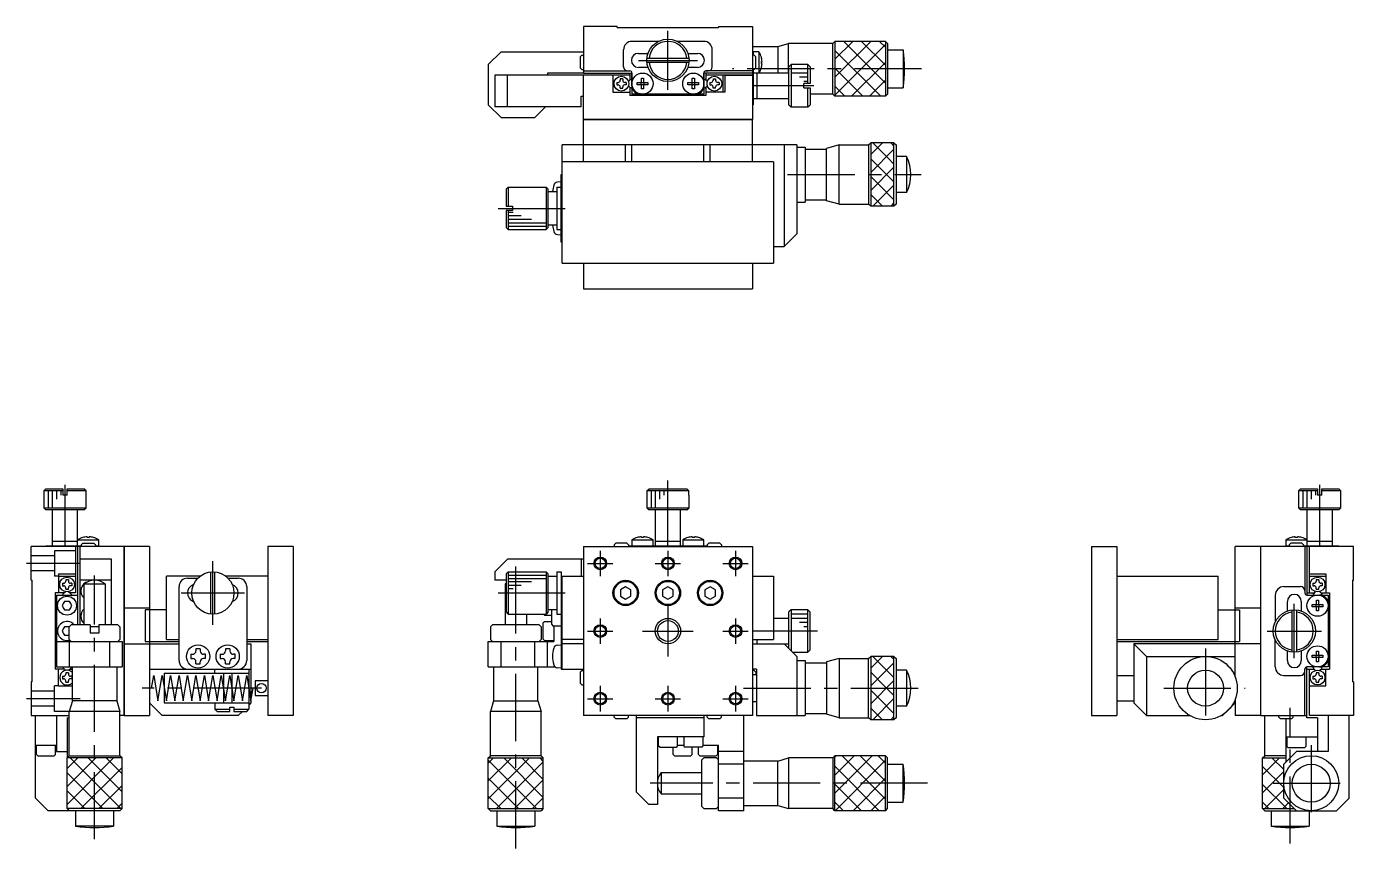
# Model space of a CAD drawing. Extents: x -1 to 313, y -8 to 323.
# Drawn here: x -1.1 to 312.9, y 129 to 323.4 of the extents above; entities that cross this region are included whole.
import ezdxf

# ---------------------------------------------------------------- set-up
doc = ezdxf.new("R2010")
doc.units = 0
doc.header["$LTSCALE"] = 0.5
doc.linetypes.add('CENTER', pattern=[50.8, 31.75, -6.35, 6.35, -6.35])
doc.linetypes.add('DASHED', pattern=[19.05, 12.7, -6.35])
for name, color, linetype in [('MSM_CENTER', 1, 'CENTER'), ('MSM_CONTINUOUS', 7, 'CONTINUOUS'), ('MSM_DASHED', 4, 'DASHED'), ('MSM_NARROW', 5, 'CONTINUOUS')]:
    doc.layers.add(name, color=color, linetype=linetype)

msp = doc.modelspace()

# ---------------------------------------------------------------- linework, layer by layer
at = {"layer": 'MSM_CENTER'}
for p, q in [((150.69, 308.42), (150.69, 322.42)), ((143.69, 315.42), (157.69, 315.42)), ((210.72, 313.42), (165.96, 313.42)), ((185.24, 309.42), (170.84, 309.42)), ((179.03, 288.42), (210.62, 288.42)), ((110.48, 280.42), (127.48, 280.42)), ((8, 215), (8, 200.6)), ((150.69, 200.45), (150.69, 216.03)), ((304.93, 215), (304.93, 200.45)), ((134.69, 199.45), (134.69, 193.45)), ((150.69, 199.45), (150.69, 193.45)), ((166.69, 199.45), (166.69, 193.45)), ((11.56, 196.45), (-1.1, 196.45)), ((43, 181.95), (43, 196.95)), ((114.69, 129.03), (114.69, 195.69)), ((131.69, 196.45), (137.69, 196.45)), ((147.69, 196.45), (153.69, 196.45)), ((163.69, 196.45), (169.69, 196.45)), ((15, 131.19), (15, 193.55)), ((35.5, 189.45), (50.5, 189.45)), ((110.48, 189.45), (127.21, 189.45)), ((150.69, 186.45), (150.69, 174.45)), ((298.93, 174.05), (298.93, 186.85)), ((134.69, 183.45), (134.69, 177.45)), ((166.69, 183.45), (166.69, 177.45)), ((131.69, 180.45), (137.69, 180.45)), ((144.69, 180.45), (156.69, 180.45)), ((163.69, 180.45), (169.69, 180.45)), ((186.11, 180.45), (170.69, 180.45)), ((292.53, 180.45), (305.33, 180.45)), ((277.93, 176.33), (277.93, 157.62)), ((54.5, 166.95), (26.3, 166.95)), ((134.69, 167.45), (134.69, 161.45)), ((150.69, 167.45), (150.69, 161.45)), ((166.69, 167.45), (166.69, 161.45)), ((168.61, 166.95), (210.62, 166.95)), ((268.07, 166.95), (287.33, 166.95)), ((11.56, 164.45), (-1.1, 164.45)), ((131.69, 164.45), (137.69, 164.45)), ((147.69, 164.45), (153.69, 164.45)), ((163.69, 164.45), (169.69, 164.45)), ((297.93, 130.19), (297.93, 162.29)), ((302.93, 153.45), (302.93, 135.45)), ((212.12, 144.45), (146.49, 144.45)), ((293.93, 144.45), (311.93, 144.45))]:
    msp.add_line(p, q, dxfattribs=at)
at = {"layer": 'MSM_CONTINUOUS'}
for p, q in [((138.69, 323.42), (130.69, 323.42)), ((130.69, 323.42), (130.69, 312.42)), ((138.69, 323.22), (138.69, 323.42)), ((138.69, 323.22), (162.69, 323.22)), ((162.69, 323.42), (170.69, 323.42)), ((162.69, 323.42), (162.69, 323.22)), ((170.69, 323.42), (170.69, 301.42)), ((108.19, 314.42), (111.19, 317.42)), ((111.19, 317.42), (130.69, 317.42)), ((140.19, 313.92), (140.19, 317.92)), ((148.51, 319.92), (142.19, 319.92)), ((159.19, 319.92), (152.87, 319.92)), ((161.19, 313.92), (161.19, 317.92)), ((170.69, 318.67), (176.69, 318.67)), ((172.23, 317.42), (170.69, 317.42)), ((170.84, 317.42), (170.84, 316.62)), ((172.23, 317.42), (172.23, 312.42)), ((176.69, 318.67), (179.19, 319.42)), ((176.69, 318.67), (176.69, 312.42)), ((189.69, 319.42), (179.19, 319.42)), ((179.19, 312.42), (179.19, 319.42)), ((190.19, 319.92), (189.69, 319.42)), ((189.69, 307.42), (189.69, 319.42)), ((190.19, 319.91), (190.2, 319.92)), ((190.19, 319.92), (190.19, 306.92)), ((202.19, 319.92), (190.19, 319.92)), ((202.19, 319.92), (202.19, 306.92)), ((202.19, 319.92), (202.69, 319.42)), ((202.69, 319.42), (202.69, 307.42)), ((202.69, 317.92), (206.35, 317.92)), ((206.35, 317.92), (206.35, 308.92)), ((108.19, 314.42), (108.19, 304.92)), ((129.89, 316.22), (130.29, 316.62)), ((129.89, 316.22), (129.89, 313.62)), ((130.29, 316.62), (130.69, 316.62)), ((143.69, 317.07), (145.97, 317.07)), ((145.71, 315.92), (155.66, 315.92)), ((155.66, 314.92), (145.71, 314.92)), ((155.41, 317.07), (157.69, 317.07)), ((171.09, 316.62), (170.69, 316.62)), ((171.09, 316.62), (171.49, 316.22)), ((171.49, 313.62), (171.49, 316.22)), ((172.8, 316.17), (172.81, 316.18)), ((172.8, 315.18), (172.97, 315.18)), ((172.8, 314.66), (172.8, 315.18)), ((172.97, 314.66), (172.8, 314.66)), ((179.84, 314.42), (179.34, 313.92)), ((183.84, 314.42), (179.84, 314.42)), ((179.84, 314.42), (179.84, 304.42)), ((183.84, 309.92), (183.84, 314.42)), ((184.34, 313.92), (183.84, 314.42)), ((141.69, 311.92), (109.69, 311.92)), ((109.69, 311.92), (109.69, 304.42)), ((112.69, 304.42), (112.69, 311.92)), ((122.19, 312.42), (122.19, 311.92)), ((130.69, 312.42), (122.19, 312.42)), ((130.29, 313.22), (129.89, 313.62)), ((130.29, 313.22), (130.69, 313.22)), ((130.69, 312.92), (141.69, 312.92)), ((130.69, 312.42), (142.19, 312.42)), ((130.69, 301.42), (130.69, 311.92)), ((137.69, 311.92), (137.69, 307.92)), ((139.39, 311.02), (139.39, 310.72)), ((139.99, 311.02), (139.39, 311.02)), ((139.99, 311.02), (139.99, 310.72)), ((141.19, 312.92), (141.69, 312.92)), ((141.37, 310.41), (141.94, 310.98)), ((141.69, 312.42), (141.69, 310.73)), ((141.94, 310.98), (142.19, 310.73)), ((142.19, 312.42), (142.19, 307.42)), ((142.19, 309.42), (142.19, 312.42)), ((145.97, 313.77), (143.69, 313.77)), ((144.43, 311.17), (144.95, 311.17)), ((144.43, 310.18), (144.43, 311.17)), ((144.95, 311.17), (144.95, 310.18)), ((157.69, 313.77), (155.41, 313.77)), ((156.43, 311.17), (156.95, 311.17)), ((156.43, 310.18), (156.43, 311.17)), ((156.95, 311.17), (156.95, 310.18)), ((170.69, 312.42), (159.19, 312.42)), ((159.19, 312.42), (159.19, 307.42)), ((159.19, 309.42), (159.19, 312.42)), ((159.44, 310.98), (159.19, 310.73)), ((160.01, 310.41), (159.44, 310.98)), ((170.69, 312.92), (159.69, 312.92)), ((159.69, 312.92), (160.19, 312.92)), ((159.69, 312.42), (159.69, 310.73)), ((170.69, 311.92), (159.69, 311.92)), ((161.39, 311.02), (161.99, 311.02)), ((161.39, 311.02), (161.39, 310.72)), ((161.99, 311.02), (161.99, 310.72)), ((163.69, 311.92), (163.69, 307.92)), ((164.19, 311.92), (164.19, 307.92)), ((164.19, 311.92), (170.84, 311.92)), ((171.09, 313.22), (170.69, 313.22)), ((170.84, 313.22), (170.84, 304.92)), ((179.34, 312.42), (170.84, 312.42)), ((171.49, 313.62), (171.09, 313.22)), ((171.84, 306.42), (171.84, 312.42)), ((172.81, 313.65), (172.8, 313.66)), ((179.34, 304.92), (179.34, 313.92)), ((184.34, 313.92), (184.34, 309.92)), ((137.69, 307.92), (141.69, 307.92)), ((138.59, 310.22), (138.59, 309.62)), ((138.59, 310.22), (138.89, 310.22)), ((138.59, 309.62), (138.89, 309.62)), ((139.39, 308.82), (139.39, 309.12)), ((139.39, 308.82), (139.99, 308.82)), ((139.99, 308.82), (139.99, 309.12)), ((140.79, 310.22), (140.49, 310.22)), ((140.79, 309.62), (140.49, 309.62)), ((140.79, 310.22), (140.79, 309.62)), ((141.37, 309.43), (141.94, 308.86)), ((141.69, 309.11), (141.69, 307.12)), ((141.94, 308.86), (142.19, 309.11)), ((143.43, 310.18), (144.43, 310.18)), ((143.43, 309.66), (143.43, 310.18)), ((144.43, 309.66), (143.43, 309.66)), ((144.39, 309.66), (144.39, 310.18)), ((144.43, 310.22), (144.95, 310.22)), ((144.43, 308.66), (144.43, 309.66)), ((144.95, 309.61), (144.43, 309.61)), ((144.95, 308.66), (144.43, 308.66)), ((144.95, 310.18), (145.95, 310.18)), ((144.95, 309.66), (144.95, 308.66)), ((145.95, 309.66), (144.95, 309.66)), ((144.99, 310.18), (144.99, 309.66)), ((145.95, 310.18), (145.95, 309.66)), ((155.43, 310.18), (156.43, 310.18)), ((155.43, 309.66), (155.43, 310.18)), ((156.43, 309.66), (155.43, 309.66)), ((156.39, 309.66), (156.39, 310.18)), ((156.43, 310.22), (156.95, 310.22)), ((156.43, 308.66), (156.43, 309.66)), ((156.95, 309.61), (156.43, 309.61)), ((156.95, 308.66), (156.43, 308.66)), ((156.95, 310.18), (157.95, 310.18)), ((156.95, 309.66), (156.95, 308.66)), ((157.95, 309.66), (156.95, 309.66)), ((156.99, 310.18), (156.99, 309.66)), ((157.95, 310.18), (157.95, 309.66)), ((159.19, 309.13), (159.19, 307.92)), ((159.44, 308.86), (159.19, 309.11)), ((160.01, 309.43), (159.44, 308.86)), ((159.69, 309.11), (159.69, 307.12)), ((164.19, 307.92), (159.69, 307.92)), ((160.59, 310.22), (160.89, 310.22)), ((160.59, 310.22), (160.59, 309.62)), ((160.59, 309.62), (160.89, 309.62)), ((161.39, 308.82), (161.39, 309.12)), ((161.99, 308.82), (161.39, 308.82)), ((161.99, 308.82), (161.99, 309.12)), ((162.79, 310.22), (162.49, 310.22)), ((162.79, 309.62), (162.49, 309.62)), ((162.79, 310.22), (162.79, 309.62)), ((182.84, 308.92), (182.84, 309.92)), ((184.34, 309.92), (182.84, 309.92)), ((182.84, 308.92), (184.34, 308.92)), ((183.84, 304.42), (183.84, 308.92)), ((184.34, 308.92), (184.34, 304.92)), ((202.69, 308.92), (206.35, 308.92)), ((111.19, 301.92), (108.19, 304.92)), ((130.19, 306.92), (130.69, 306.92)), ((130.19, 304.42), (130.19, 306.92)), ((159.69, 307.12), (141.69, 307.12)), ((159.19, 307.42), (142.19, 307.42)), ((144.19, 307.42), (159.04, 307.42)), ((170.84, 304.92), (170.69, 304.92)), ((170.84, 306.42), (179.34, 306.42)), ((179.34, 304.92), (179.84, 304.42)), ((183.84, 304.42), (184.34, 304.92)), ((189.69, 307.42), (184.34, 307.42)), ((189.69, 307.42), (190.19, 306.92)), ((202.19, 306.92), (190.19, 306.92)), ((202.19, 306.92), (202.69, 307.42)), ((130.19, 304.42), (109.69, 304.42)), ((111.19, 301.92), (119.19, 301.92)), ((121.69, 304.42), (119.19, 301.92)), ((179.84, 304.42), (183.84, 304.42)), ((130.69, 301.42), (170.69, 301.42)), ((170.69, 301.42), (130.69, 301.42)), ((130.69, 291.42), (130.69, 301.42)), ((170.69, 291.42), (170.69, 301.42)), ((181.19, 295.42), (125.69, 295.42)), ((125.69, 267.42), (125.69, 295.42)), ((140.69, 291.42), (140.69, 295.42)), ((142.19, 291.42), (142.19, 295.42)), ((159.19, 291.42), (159.19, 295.42)), ((160.69, 291.42), (160.69, 295.42)), ((178.19, 295.42), (178.19, 271.42)), ((181.19, 295.42), (181.19, 274.42)), ((191.19, 295.42), (188.19, 294.61)), ((191.19, 295.42), (198.19, 295.42)), ((191.19, 281.42), (191.19, 295.42)), ((198.19, 295.42), (198.69, 295.92)), ((198.19, 295.42), (198.19, 281.42)), ((198.69, 295.92), (198.69, 280.92)), ((204.19, 295.92), (198.69, 295.92)), ((204.19, 280.92), (204.19, 295.92)), ((204.19, 295.92), (204.69, 295.42)), ((204.69, 295.42), (204.69, 281.42)), ((181.19, 294.92), (183.19, 294.92)), ((183.19, 294.92), (183.19, 281.92)), ((183.19, 294.42), (188.19, 294.42)), ((188.19, 282.22), (188.19, 294.61)), ((207.19, 292.67), (204.69, 292.67)), ((207.19, 292.67), (207.19, 284.17)), ((175.69, 291.42), (125.69, 291.42)), ((175.69, 291.42), (175.69, 267.42)), ((125.39, 286.67), (124.54, 286.59)), ((125.39, 288.42), (125.69, 288.42)), ((125.39, 272.42), (125.39, 288.42)), ((112.39, 284.92), (112.89, 285.42)), ((112.39, 284.92), (112.39, 280.92)), ((112.89, 285.42), (112.89, 280.92)), ((112.89, 285.42), (121.89, 285.42)), ((121.89, 285.42), (121.89, 275.42)), ((121.89, 285.42), (122.39, 284.92)), ((122.39, 275.92), (122.39, 284.92)), ((122.39, 284.42), (124.39, 284.42)), ((124.39, 285.42), (124.39, 275.42)), ((124.39, 285.42), (125.39, 285.42)), ((207.19, 284.17), (204.69, 284.17)), ((112.39, 280.92), (113.89, 280.92)), ((112.39, 279.92), (112.39, 275.92)), ((113.89, 279.92), (112.39, 279.92)), ((112.89, 279.92), (112.89, 275.42)), ((113.89, 280.92), (113.89, 279.92)), ((181.19, 281.92), (183.19, 281.92)), ((183.19, 282.42), (188.19, 282.42)), ((191.19, 281.42), (188.19, 282.22)), ((191.19, 281.42), (198.19, 281.42)), ((198.69, 280.92), (198.19, 281.42)), ((204.19, 280.92), (198.69, 280.92)), ((204.69, 281.42), (204.19, 280.92)), ((124.39, 276.42), (122.39, 276.42)), ((112.39, 275.92), (112.89, 275.42)), ((112.89, 275.42), (121.89, 275.42)), ((122.39, 275.92), (121.89, 275.42)), ((124.39, 275.42), (125.39, 275.42)), ((124.54, 274.24), (125.39, 274.17)), ((178.19, 271.42), (181.19, 274.42)), ((125.69, 272.42), (125.39, 272.42)), ((175.69, 271.42), (178.19, 271.42)), ((125.69, 267.42), (175.69, 267.42)), ((130.69, 267.42), (130.69, 261.42)), ((170.69, 267.42), (170.69, 261.42)), ((130.69, 261.42), (170.69, 261.42)), ((3.5, 214.1), (3, 213.6)), ((7.5, 213.6), (3, 213.6)), ((3, 213.6), (3, 209.6)), ((3.5, 214.1), (7.5, 214.1)), ((7.5, 214.1), (7.5, 212.6)), ((8.5, 214.1), (12.5, 214.1)), ((8.5, 212.6), (8.5, 214.1)), ((13, 213.6), (8.5, 213.6)), ((13, 213.6), (12.5, 214.1)), ((13, 209.6), (13, 213.6)), ((145.71, 213.6), (146.22, 214.1)), ((155.66, 213.6), (145.71, 213.6)), ((145.71, 213.6), (145.71, 212.6)), ((146.22, 214.1), (155.16, 214.1)), ((155.16, 214.1), (155.66, 213.6)), ((155.66, 212.6), (155.66, 213.6)), ((300.43, 214.1), (299.93, 213.6)), ((304.43, 213.6), (299.93, 213.6)), ((299.93, 213.6), (299.93, 209.6)), ((300.43, 214.1), (304.43, 214.1)), ((304.43, 214.1), (304.43, 212.6)), ((305.43, 214.1), (309.43, 214.1)), ((305.43, 212.6), (305.43, 214.1)), ((309.93, 213.6), (305.43, 213.6)), ((309.93, 213.6), (309.43, 214.1)), ((309.93, 209.6), (309.93, 213.6)), ((8.5, 212.6), (7.5, 212.6)), ((145.71, 212.6), (145.69, 212.6)), ((145.69, 212.6), (145.69, 209.6)), ((155.69, 212.6), (155.66, 212.6)), ((155.69, 209.6), (155.69, 212.6)), ((305.43, 212.6), (304.43, 212.6)), ((3, 209.6), (3.5, 209.1)), ((3, 209.6), (13, 209.6)), ((12.5, 209.1), (3.5, 209.1)), ((5, 209.1), (5, 200.6)), ((11, 200.6), (11, 209.1)), ((12.5, 209.1), (13, 209.6)), ((145.69, 209.6), (155.69, 209.6)), ((145.69, 209.6), (146.19, 209.1)), ((155.19, 209.1), (146.19, 209.1)), ((147.69, 209.1), (147.69, 200.6)), ((153.69, 200.6), (153.69, 209.1)), ((155.19, 209.1), (155.69, 209.6)), ((299.93, 209.6), (309.93, 209.6)), ((299.93, 209.6), (300.43, 209.1)), ((309.43, 209.1), (300.43, 209.1)), ((301.93, 209.1), (301.93, 200.6)), ((307.93, 200.6), (307.93, 209.1)), ((309.43, 209.1), (309.93, 209.6)), ((11, 201.6), (5, 201.6)), ((11, 201.99), (16, 201.99)), ((12.2, 201.25), (11.8, 200.85)), ((12.2, 201.25), (14.8, 201.25)), ((12.24, 202.57), (12.24, 202.57)), ((13.24, 202.74), (13.24, 202.57)), ((13.76, 202.57), (13.24, 202.57)), ((13.76, 202.74), (13.76, 202.57)), ((14.76, 202.57), (14.76, 202.57)), ((15.2, 200.85), (14.8, 201.25)), ((16, 200.45), (16, 201.99)), ((137.99, 200.85), (138.39, 201.25)), ((140.99, 201.25), (138.39, 201.25)), ((140.99, 201.25), (141.39, 200.85)), ((142.19, 201.99), (147.19, 201.99)), ((142.19, 201.99), (142.19, 200.45)), ((143.43, 202.57), (143.43, 202.57)), ((144.43, 202.57), (144.43, 202.74)), ((144.95, 202.57), (144.43, 202.57)), ((144.95, 202.74), (144.95, 202.57)), ((145.95, 202.57), (145.95, 202.57)), ((147.19, 200.6), (147.19, 201.99)), ((153.69, 201.6), (147.69, 201.6)), ((154.19, 201.99), (159.19, 201.99)), ((154.19, 201.99), (154.19, 200.6)), ((155.43, 202.57), (155.43, 202.57)), ((156.43, 202.74), (156.43, 202.57)), ((156.95, 202.57), (156.43, 202.57)), ((156.95, 202.74), (156.95, 202.57)), ((157.95, 202.57), (157.95, 202.57)), ((159.19, 200.45), (159.19, 201.99)), ((159.99, 200.85), (160.39, 201.25)), ((162.99, 201.25), (160.39, 201.25)), ((162.99, 201.25), (163.39, 200.85)), ((296.93, 201.99), (301.93, 201.99)), ((296.93, 201.99), (296.93, 200.45)), ((297.73, 200.85), (298.13, 201.25)), ((300.73, 201.25), (298.13, 201.25)), ((298.17, 202.57), (298.17, 202.57)), ((299.17, 202.57), (299.17, 202.74)), ((299.69, 202.57), (299.17, 202.57)), ((299.69, 202.74), (299.69, 202.57)), ((300.73, 201.25), (301.13, 200.85)), ((307.93, 201.6), (301.93, 201.6)), ((0, 192.45), (0, 200.45)), ((28, 200.45), (0, 200.45)), ((3.5, 200.6), (3.5, 200.45)), ((3.5, 200.6), (11.8, 200.6)), ((10.5, 200.45), (10.5, 189.45)), ((11, 200.45), (11, 181.95)), ((11.5, 200.45), (11.5, 181.95)), ((11.8, 200.85), (11.8, 200.45)), ((15.2, 200.85), (15.2, 200.45)), ((15.2, 200.6), (16, 200.6)), ((22, 160.45), (22, 200.45)), ((22, 200.45), (22, 160.45)), ((28, 200.45), (28, 160.45)), ((56, 200.45), (56, 160.45)), ((62, 200.45), (56, 200.45)), ((62, 200.45), (62, 160.45)), ((130.69, 200.45), (130.69, 160.45)), ((130.69, 200.45), (170.69, 200.45)), ((137.99, 200.85), (137.99, 200.45)), ((141.39, 200.85), (141.39, 200.45)), ((141.39, 200.6), (159.99, 200.6)), ((159.99, 200.85), (159.99, 200.45)), ((163.39, 200.85), (163.39, 200.45)), ((170.69, 200.45), (170.69, 160.45)), ((250.93, 200.45), (256.93, 200.45)), ((250.93, 200.45), (250.93, 160.45)), ((256.93, 200.45), (256.93, 160.45)), ((312.93, 200.45), (284.93, 200.45)), ((284.93, 169.65), (284.93, 200.45)), ((290.93, 200.45), (290.93, 160.45)), ((296.93, 200.6), (297.73, 200.6)), ((297.73, 200.85), (297.73, 200.45)), ((301.13, 200.85), (301.13, 200.45)), ((301.13, 200.6), (309.43, 200.6)), ((301.43, 200.45), (301.43, 189.45)), ((301.93, 200.45), (301.93, 188.95)), ((302.43, 200.6), (302.43, 193.95)), ((302.43, 200.45), (302.43, 189.45)), ((309.43, 200.6), (309.43, 200.45)), ((312.93, 192.45), (312.93, 200.45)), ((19, 197.45), (11.5, 197.45)), ((19, 181.95), (19, 197.45)), ((109.69, 194.45), (112.69, 197.45)), ((130.69, 197.45), (112.69, 197.45)), ((130.19, 197.45), (130.19, 193.45)), ((0, 192.45), (0.2, 192.45)), ((0.2, 168.45), (0.2, 192.45)), ((6.5, 193.95), (6.5, 189.45)), ((6.5, 193.95), (10.5, 193.95)), ((6.5, 193.45), (10.5, 193.45)), ((7.4, 191.75), (7.4, 191.15)), ((7.4, 191.75), (7.7, 191.75)), ((8.8, 192.55), (8.2, 192.55)), ((8.2, 192.55), (8.2, 192.25)), ((8.8, 192.55), (8.8, 192.25)), ((9.6, 191.75), (9.3, 191.75)), ((9.6, 191.75), (9.6, 191.15)), ((19, 192.45), (11.5, 192.45)), ((12.5, 191.58), (17.5, 191.58)), ((12.5, 191.58), (12.5, 181.95)), ((17.5, 191.58), (17.5, 181.95)), ((32, 178.45), (32, 193.45)), ((40, 193.45), (32, 193.45)), ((37, 192.95), (39.39, 192.95)), ((42.5, 184.48), (42.5, 194.43)), ((43.5, 184.48), (43.5, 194.43)), ((56, 193.45), (46, 193.45)), ((46.57, 192.95), (49, 192.95)), ((109.69, 194.45), (109.69, 192.45)), ((112.39, 192.45), (109.69, 192.45)), ((112.39, 191.58), (112.19, 191.58)), ((112.19, 191.58), (112.19, 181.95)), ((112.39, 193.95), (112.89, 194.45)), ((112.39, 193.95), (112.39, 184.95)), ((112.89, 194.45), (112.89, 184.45)), ((112.89, 194.45), (121.89, 194.45)), ((121.89, 194.45), (121.89, 184.45)), ((121.89, 194.45), (122.39, 193.95)), ((122.39, 184.95), (122.39, 193.95)), ((122.39, 193.45), (124.39, 193.45)), ((124.39, 194.45), (124.39, 184.45)), ((124.39, 194.45), (125.39, 194.45)), ((125.39, 194.45), (125.39, 171.45)), ((125.69, 192.95), (125.39, 192.95)), ((125.69, 171.45), (125.69, 193.45)), ((125.69, 193.45), (130.69, 193.45)), ((170.69, 193.45), (175.69, 193.45)), ((175.69, 193.45), (175.69, 178.45)), ((256.93, 193.45), (280.93, 193.45)), ((280.93, 178.45), (280.93, 193.45)), ((302.43, 193.95), (306.43, 193.95)), ((302.43, 193.45), (306.43, 193.45)), ((303.33, 191.75), (303.33, 191.15)), ((303.33, 191.75), (303.63, 191.75)), ((304.73, 192.55), (304.13, 192.55)), ((304.13, 192.55), (304.13, 192.25)), ((304.73, 192.55), (304.73, 192.25)), ((305.53, 191.75), (305.23, 191.75)), ((305.53, 191.75), (305.53, 191.15)), ((306.43, 193.95), (306.43, 189.45)), ((312.73, 192.45), (312.93, 192.45)), ((312.73, 192.45), (312.73, 168.45)), ((5.7, 189.45), (5.7, 171.45)), ((7.84, 189.45), (5.7, 189.45)), ((6, 188.95), (6, 171.95)), ((6, 188.95), (11, 188.95)), ((7.4, 191.15), (7.7, 191.15)), ((8.13, 189.74), (7.44, 189.05)), ((7.44, 189.05), (7.54, 188.95)), ((8.2, 190.35), (8.2, 190.65)), ((8.2, 190.35), (8.8, 190.35)), ((8.8, 190.35), (8.8, 190.65)), ((8.87, 189.74), (9.56, 189.05)), ((10.5, 189.45), (9.16, 189.45)), ((9.6, 191.15), (9.3, 191.15)), ((9.56, 189.05), (9.46, 188.95)), ((35, 173.45), (35, 190.95)), ((51, 190.95), (51, 173.45)), ((140.69, 190.9), (139.44, 190.17)), ((139.44, 190.17), (139.44, 188.73)), ((139.44, 188.73), (140.69, 188.01)), ((141.94, 190.17), (140.69, 190.9)), ((140.69, 188.01), (141.94, 188.73)), ((141.94, 188.73), (141.94, 190.17)), ((150.69, 190.9), (149.44, 190.17)), ((149.44, 190.17), (149.44, 188.73)), ((149.44, 188.73), (150.69, 188.01)), ((151.94, 190.17), (150.69, 190.9)), ((150.69, 188.01), (151.94, 188.73)), ((151.94, 188.73), (151.94, 190.17)), ((160.69, 190.9), (159.44, 190.17)), ((159.44, 190.17), (159.44, 188.73)), ((159.44, 188.73), (160.69, 188.01)), ((161.94, 190.17), (160.69, 190.9)), ((160.69, 188.01), (161.94, 188.73)), ((161.94, 188.73), (161.94, 190.17)), ((294.43, 188.95), (294.43, 182.63)), ((296.43, 190.95), (300.43, 190.95)), ((301.93, 189.45), (303.62, 189.45)), ((301.93, 188.95), (306.93, 188.95)), ((303.33, 191.15), (303.63, 191.15)), ((303.94, 189.77), (303.37, 189.2)), ((303.37, 189.2), (303.62, 188.95)), ((304.13, 190.35), (304.13, 190.65)), ((304.13, 190.35), (304.73, 190.35)), ((304.73, 190.35), (304.73, 190.65)), ((304.92, 189.77), (305.49, 189.2)), ((305.53, 191.15), (305.23, 191.15)), ((305.24, 189.45), (307.23, 189.45)), ((305.49, 189.2), (305.24, 188.95)), ((306.93, 188.95), (306.93, 171.95)), ((307.23, 189.45), (307.23, 171.45)), ((22, 185.95), (28, 185.95)), ((32, 185.45), (27, 185.45)), ((27, 185.45), (27, 177.95)), ((124.39, 185.45), (122.39, 185.45)), ((123.19, 182), (123.19, 185.45)), ((179.84, 185.45), (179.34, 184.95)), ((182.84, 185.45), (179.84, 185.45)), ((179.84, 185.45), (179.84, 175.8)), ((182.84, 185.43), (182.84, 185.45)), ((183.84, 185.43), (182.84, 185.43)), ((183.84, 175.48), (183.84, 185.43)), ((183.84, 185.43), (184.34, 184.92)), ((280.93, 185.45), (285.93, 185.45)), ((284.93, 185.95), (290.93, 185.95)), ((285.93, 185.45), (285.93, 177.95)), ((297.28, 185.17), (297.28, 187.45)), ((298.43, 175.48), (298.43, 185.43)), ((299.43, 185.43), (299.43, 175.48)), ((300.58, 187.45), (300.58, 185.17)), ((303.17, 186.71), (304.17, 186.71)), ((303.17, 186.19), (303.17, 186.71)), ((304.17, 186.19), (303.17, 186.19)), ((304.13, 186.19), (304.13, 186.71)), ((304.17, 187.71), (304.69, 187.71)), ((304.17, 186.71), (304.17, 187.71)), ((304.17, 186.75), (304.69, 186.75)), ((304.17, 185.19), (304.17, 186.19)), ((304.69, 186.15), (304.17, 186.15)), ((304.69, 187.71), (304.69, 186.71)), ((304.69, 186.71), (305.69, 186.71)), ((304.69, 186.19), (304.69, 185.19)), ((305.69, 186.19), (304.69, 186.19)), ((304.73, 186.71), (304.73, 186.19)), ((305.69, 186.71), (305.69, 186.19)), ((112.39, 184.95), (112.89, 184.45)), ((112.89, 184.45), (121.89, 184.45)), ((117.19, 184.45), (117.19, 181.95)), ((121.19, 182.4), (121.49, 182.7)), ((121.19, 178.5), (121.19, 182.4)), ((121.24, 184.45), (121.49, 184.2)), ((121.49, 184.2), (123.19, 184.2)), ((121.49, 182.7), (123.19, 182.7)), ((122.39, 184.95), (121.89, 184.45)), ((124.39, 184.45), (125.39, 184.45)), ((179.34, 183.45), (175.69, 183.45)), ((179.34, 176.3), (179.34, 184.95)), ((184.34, 175.98), (184.34, 184.92)), ((304.69, 185.19), (304.17, 185.19)), ((9, 181.45), (9.5, 181.95)), ((9, 178.45), (9, 181.45)), ((14, 181.95), (9.5, 181.95)), ((14, 181.95), (14, 179.95)), ((16, 181.45), (14, 181.45)), ((16, 179.95), (14, 179.95)), ((16, 181.95), (16, 179.95)), ((20.5, 181.95), (16, 181.95)), ((20.5, 181.95), (21, 181.45)), ((21, 181.45), (21, 178.45)), ((109.19, 181.95), (108.69, 181.45)), ((108.69, 181.45), (108.69, 178.45)), ((120.19, 181.95), (109.19, 181.95)), ((120.69, 181.45), (120.19, 181.95)), ((120.69, 181.45), (120.69, 178.45)), ((123.19, 182), (123.49, 181.7)), ((123.49, 181.7), (125.39, 181.7)), ((123.69, 181.7), (123.69, 177.95)), ((6, 177.95), (21.5, 177.95)), ((9.5, 177.95), (9, 178.45)), ((9, 177.95), (9, 171.95)), ((18.5, 177.95), (18.5, 171.95)), ((21, 178.45), (20.5, 177.95)), ((21.5, 177.95), (21.5, 171.95)), ((22, 177.45), (35, 177.45)), ((27, 177.95), (35, 177.95)), ((32, 178.45), (35, 178.45)), ((40, 176.2), (39, 176.2)), ((39, 176.2), (39, 175.75)), ((40, 176.2), (40, 175.75)), ((47, 176.2), (46, 176.2)), ((46, 176.2), (46, 175.75)), ((47, 176.2), (47, 175.75)), ((51, 178.45), (56, 178.45)), ((51, 177.95), (56, 177.95)), ((51, 177.45), (52, 177.45)), ((52, 177.45), (52, 163.45)), ((108.19, 171.95), (108.19, 177.95)), ((108.19, 177.95), (123.69, 177.95)), ((108.69, 178.45), (109.19, 177.95)), ((111.19, 171.95), (111.19, 177.95)), ((119.19, 171.95), (119.19, 177.95)), ((120.19, 177.95), (120.69, 178.45)), ((121.19, 178.5), (121.49, 178.2)), ((121.49, 178.2), (123.69, 178.2)), ((122.19, 171.95), (122.19, 177.95)), ((124.54, 177.13), (125.39, 177.2)), ((130.69, 178.45), (125.69, 178.45)), ((130.69, 177.45), (125.69, 177.45)), ((170.69, 178.45), (175.69, 178.45)), ((170.69, 177.45), (178.19, 177.45)), ((170.84, 177.45), (179.34, 177.45)), ((171.84, 177.45), (171.84, 178.45)), ((178.19, 177.45), (181.19, 174.45)), ((184.34, 175.98), (183.84, 175.48)), ((256.93, 178.45), (280.93, 178.45)), ((256.93, 177.95), (285.93, 177.95)), ((260.93, 177.45), (263.93, 174.45)), ((260.93, 177.45), (260.93, 163.45)), ((290.93, 177.45), (260.93, 177.45)), ((294.43, 171.95), (294.43, 178.27)), ((37.75, 174.95), (37.75, 173.95)), ((37.75, 174.95), (38.2, 174.95)), ((37.75, 173.95), (38.2, 173.95)), ((39, 172.7), (39, 173.15)), ((40, 172.7), (40, 173.15)), ((41.25, 174.95), (40.8, 174.95)), ((41.25, 173.95), (40.8, 173.95)), ((41.25, 173.95), (41.25, 174.95)), ((44.75, 174.95), (44.75, 173.95)), ((44.75, 174.95), (45.2, 174.95)), ((44.75, 173.95), (45.2, 173.95)), ((46, 172.7), (46, 173.15)), ((47, 172.7), (47, 173.15)), ((48.25, 174.95), (47.8, 174.95)), ((48.25, 173.95), (47.8, 173.95)), ((48.25, 173.95), (48.25, 174.95)), ((180.19, 175.45), (182.84, 175.45)), ((181.19, 174.45), (181.19, 160.45)), ((181.19, 173.45), (183.19, 173.45)), ((182.84, 175.48), (183.84, 175.48)), ((182.84, 175.45), (182.84, 175.48)), ((183.19, 173.45), (183.19, 160.45)), ((183.19, 172.95), (188.19, 172.95)), ((191.19, 173.95), (188.19, 173.15)), ((188.19, 173.15), (188.19, 160.76)), ((191.19, 173.95), (198.19, 173.95)), ((191.19, 173.95), (191.19, 159.95)), ((198.19, 173.95), (198.69, 174.45)), ((198.19, 159.95), (198.19, 173.95)), ((198.69, 174.45), (198.69, 159.45)), ((204.19, 174.45), (198.69, 174.45)), ((204.19, 159.45), (204.19, 174.45)), ((204.19, 174.45), (204.69, 173.95)), ((204.69, 173.95), (204.69, 159.95)), ((263.93, 174.45), (263.93, 160.45)), ((263.93, 174.45), (284.93, 174.45)), ((297.28, 173.45), (297.28, 175.73)), ((300.58, 175.73), (300.58, 173.45)), ((303.17, 174.71), (304.17, 174.71)), ((303.17, 174.19), (303.17, 174.71)), ((304.17, 174.19), (303.17, 174.19)), ((304.13, 174.19), (304.13, 174.71)), ((304.17, 175.71), (304.69, 175.71)), ((304.17, 174.71), (304.17, 175.71)), ((304.17, 174.75), (304.69, 174.75)), ((304.17, 173.19), (304.17, 174.19)), ((304.69, 174.15), (304.17, 174.15)), ((304.69, 173.19), (304.17, 173.19)), ((304.69, 175.71), (304.69, 174.71)), ((304.69, 174.71), (305.69, 174.71)), ((304.69, 174.19), (304.69, 173.19)), ((305.69, 174.19), (304.69, 174.19)), ((304.73, 174.71), (304.73, 174.19)), ((305.69, 174.71), (305.69, 174.19)), ((7.86, 171.45), (5.7, 171.45)), ((6, 171.95), (21.5, 171.95)), ((6.5, 167.45), (6.5, 171.45)), ((8.14, 171.17), (7.36, 171.95)), ((7.4, 169.75), (7.4, 169.15)), ((7.4, 169.75), (7.7, 169.75)), ((8.8, 170.55), (8.2, 170.55)), ((8.2, 170.55), (8.2, 170.25)), ((8.8, 170.55), (8.8, 170.25)), ((8.89, 171.16), (9.68, 171.95)), ((9.18, 171.45), (9.75, 171.45)), ((9.6, 169.75), (9.3, 169.75)), ((9.6, 169.75), (9.6, 169.15)), ((9.75, 163.95), (9.75, 171.95)), ((20.25, 171.95), (20.25, 163.95)), ((28, 171.45), (52, 171.45)), ((28.5, 166.95), (29, 169.95)), ((29, 169.95), (30, 163.95)), ((30, 163.95), (31, 169.95)), ((31, 169.95), (32, 163.95)), ((31.5, 170.45), (31.5, 163.45)), ((31.5, 170.45), (51.5, 170.45)), ((32, 163.95), (33, 169.95)), ((33, 169.95), (34, 163.95)), ((34, 163.95), (35, 169.95)), ((35, 169.95), (36, 163.95)), ((36, 163.95), (37, 169.95)), ((37, 169.95), (38, 163.95)), ((38, 163.95), (39, 169.95)), ((39, 172.7), (40, 172.7)), ((39, 169.95), (40, 163.95)), ((40, 163.95), (41, 169.95)), ((41, 169.95), (42, 163.95)), ((42, 163.95), (43, 169.95)), ((43, 169.95), (44, 163.95)), ((43.5, 170.45), (43.5, 171.45)), ((44, 163.95), (45, 169.95)), ((45, 169.95), (46, 163.95)), ((45.5, 170.45), (45.5, 163.45)), ((46, 172.7), (47, 172.7)), ((46, 163.95), (47, 169.95)), ((47, 169.95), (48, 163.95)), ((47.5, 170.45), (47.5, 163.45)), ((48, 163.95), (49, 169.95)), ((49, 169.95), (50, 163.95)), ((50, 163.95), (51, 169.95)), ((51, 169.95), (52, 163.95)), ((51.5, 171.45), (51.5, 161.95)), ((108.19, 171.95), (124.06, 171.95)), ((109.44, 171.95), (109.44, 163.95)), ((119.94, 163.95), (119.94, 171.95)), ((125.39, 171.7), (124.54, 171.78)), ((125.39, 171.45), (130.69, 171.45)), ((129.89, 170.75), (130.29, 171.15)), ((129.89, 170.75), (129.89, 168.15)), ((130.29, 171.15), (130.69, 171.15)), ((171.69, 171.45), (170.69, 171.45)), ((171.09, 171.15), (170.69, 171.15)), ((170.69, 170.13), (171.69, 170.13)), ((171.49, 170.75), (171.09, 171.15)), ((171.49, 170.75), (171.49, 170.13)), ((171.69, 171.45), (171.69, 160.45)), ((207.19, 171.2), (204.69, 171.2)), ((207.19, 171.2), (207.19, 162.7)), ((256.93, 169.95), (260.93, 169.95)), ((296.43, 169.95), (300.43, 169.95)), ((301.43, 160.45), (301.43, 171.48)), ((301.93, 159.95), (301.93, 171.95)), ((306.93, 171.95), (301.93, 171.95)), ((301.93, 171.45), (303.62, 171.45)), ((302.43, 171.45), (302.43, 160.45)), ((303.33, 169.75), (303.33, 169.15)), ((303.33, 169.75), (303.63, 169.75)), ((303.37, 171.7), (303.62, 171.95)), ((303.94, 171.13), (303.37, 171.7)), ((304.73, 170.55), (304.13, 170.55)), ((304.13, 170.55), (304.13, 170.25)), ((304.73, 170.55), (304.73, 170.25)), ((304.92, 171.13), (305.49, 171.7)), ((305.53, 169.75), (305.23, 169.75)), ((305.49, 171.7), (305.24, 171.95)), ((305.24, 171.45), (307.23, 171.45)), ((305.53, 169.75), (305.53, 169.15)), ((306.43, 167.45), (306.43, 171.45)), ((0, 168.45), (0, 160.45)), ((0.2, 168.45), (0, 168.45)), ((6.5, 167.45), (9.75, 167.45)), ((7.4, 169.15), (7.7, 169.15)), ((8.2, 168.35), (8.2, 168.65)), ((8.2, 168.35), (8.8, 168.35)), ((8.8, 168.35), (8.8, 168.65)), ((9.6, 169.15), (9.3, 169.15)), ((52, 163.95), (52.5, 166.95)), ((53, 168.7), (53, 165.2)), ((56, 168.7), (53, 168.7)), ((130.29, 167.75), (129.89, 168.15)), ((130.29, 167.75), (130.69, 167.75)), ((302.43, 167.45), (306.43, 167.45)), ((303.33, 169.15), (303.63, 169.15)), ((304.13, 168.35), (304.13, 168.65)), ((304.13, 168.35), (304.73, 168.35)), ((304.73, 168.35), (304.73, 168.65)), ((305.53, 169.15), (305.23, 169.15)), ((312.93, 168.45), (312.73, 168.45)), ((312.93, 168.45), (312.93, 160.45)), ((9.75, 163.95), (9, 161.45)), ((20.25, 163.95), (9.75, 163.95)), ((20.25, 163.95), (21, 161.45)), ((31, 160.45), (28, 163.45)), ((31.5, 163.45), (51.5, 163.45)), ((43.5, 163.45), (43.5, 161.95)), ((52, 163.45), (51.5, 162.95)), ((53, 165.2), (56, 165.2)), ((109.44, 163.95), (108.69, 161.45)), ((109.44, 163.95), (119.94, 163.95)), ((119.94, 163.95), (120.69, 161.45)), ((170.69, 163.78), (171.69, 163.78)), ((256.93, 163.95), (260.93, 163.95)), ((260.93, 163.45), (263.93, 160.45)), ((284.93, 163.45), (281.93, 160.45)), ((284.93, 164.26), (284.93, 160.45)), ((0, 160.45), (9, 160.45)), ((1, 140.95), (1, 160.45)), ((6, 160.45), (6, 151.95)), ((21, 161.45), (9, 161.45)), ((9, 150.95), (9, 161.45)), ((21, 150.95), (21, 161.45)), ((22, 160.45), (21, 160.45)), ((22, 160.45), (28, 160.45)), ((49, 160.45), (31, 160.45)), ((43.5, 161.95), (47, 161.95)), ((43.5, 161.95), (44, 161.45)), ((44, 161.45), (47, 161.45)), ((47, 161.45), (47, 162.45)), ((47, 162.45), (48, 162.45)), ((48, 162.45), (48, 161.45)), ((48, 161.95), (51.5, 161.95)), ((48, 161.45), (51, 161.45)), ((50, 161.45), (49, 160.45)), ((51, 161.45), (51.5, 161.95)), ((62, 160.45), (56, 160.45)), ((120.69, 161.45), (108.69, 161.45)), ((108.69, 150.95), (108.69, 161.45)), ((120.69, 150.95), (120.69, 161.45)), ((170.69, 160.45), (130.69, 160.45)), ((137.99, 160.05), (137.99, 160.45)), ((141.39, 160.05), (141.39, 160.45)), ((143.19, 160.45), (143.19, 142.45)), ((159.19, 160.45), (159.19, 155.45)), ((159.99, 160.05), (159.99, 160.45)), ((163.39, 160.05), (163.39, 160.45)), ((168.69, 137.95), (168.69, 160.45)), ((171.69, 160.45), (181.19, 160.45)), ((181.19, 160.45), (183.19, 160.45)), ((183.19, 160.95), (188.19, 160.95)), ((191.19, 159.95), (188.19, 160.76)), ((207.19, 162.7), (204.69, 162.7)), ((250.93, 160.45), (256.93, 160.45)), ((263.93, 160.45), (274.19, 160.45)), ((281.67, 160.45), (281.93, 160.45)), ((290.93, 160.45), (284.93, 160.45)), ((290.93, 160.45), (301.93, 160.45)), ((291.93, 150.95), (291.93, 160.45)), ((295.23, 160.05), (295.23, 160.45)), ((298.63, 160.05), (298.63, 160.45)), ((312.93, 160.45), (302.43, 160.45)), ((306.93, 160.45), (306.93, 151.95)), ((311.93, 140.95), (311.93, 160.45)), ((8.5, 159.95), (9, 159.95)), ((8.5, 159.95), (8.5, 150.45)), ((137.99, 160.05), (138.39, 159.65)), ((140.99, 159.65), (138.39, 159.65)), ((140.99, 159.65), (141.39, 160.05)), ((159.19, 159.95), (143.19, 159.95)), ((159.99, 160.05), (160.39, 159.65)), ((162.99, 159.65), (160.39, 159.65)), ((162.99, 159.65), (163.39, 160.05)), ((191.19, 159.95), (198.19, 159.95)), ((198.69, 159.45), (198.19, 159.95)), ((204.19, 159.45), (198.69, 159.45)), ((204.69, 159.95), (204.19, 159.45)), ((295.23, 160.05), (295.63, 159.65)), ((298.23, 159.65), (295.63, 159.65)), ((296.93, 159.65), (296.93, 149.45)), ((298.23, 159.65), (298.63, 160.05)), ((304.43, 159.95), (301.93, 159.95)), ((304.43, 159.95), (304.43, 151.95)), ((159.19, 155.45), (148.19, 155.45)), ((148.19, 155.45), (148.19, 139.45)), ((148.44, 153.25), (148.44, 155.45)), ((152.94, 153.25), (152.94, 155.45)), ((154.44, 155.45), (154.44, 153.25)), ((158.94, 155.45), (158.94, 153.25)), ((296.93, 155.45), (304.43, 155.45)), ((297.18, 155.45), (297.18, 153.15)), ((301.68, 155.45), (301.68, 153.15)), ((1, 153.45), (6, 153.45)), ((1.25, 151.25), (1.25, 153.45)), ((1.55, 150.95), (1.25, 151.25)), ((1.55, 150.95), (5.45, 150.95)), ((5.45, 150.95), (5.75, 151.25)), ((5.75, 151.25), (5.75, 153.45)), ((6, 151.95), (8.5, 151.95)), ((9, 150.95), (8.5, 150.45)), ((9, 150.95), (21, 150.95)), ((21.5, 150.45), (21, 150.95)), ((108.19, 150.45), (108.69, 150.95)), ((120.69, 150.95), (108.69, 150.95)), ((120.69, 150.95), (121.19, 150.45)), ((148.74, 152.95), (148.44, 153.25)), ((148.74, 152.95), (152.64, 152.95)), ((151.94, 151.25), (151.94, 152.95)), ((152.24, 150.95), (151.94, 151.25)), ((152.24, 150.95), (156.14, 150.95)), ((152.64, 152.95), (152.94, 153.25)), ((152.94, 153.45), (154.44, 153.45)), ((154.44, 153.25), (154.74, 152.95)), ((158.64, 152.95), (154.74, 152.95)), ((156.14, 150.95), (156.44, 151.25)), ((156.44, 151.25), (156.44, 152.95)), ((157.94, 151.25), (157.94, 152.95)), ((158.24, 150.95), (157.94, 151.25)), ((158.24, 150.95), (162.14, 150.95)), ((158.64, 152.95), (158.94, 153.25)), ((158.94, 153.45), (162.69, 153.45)), ((162.14, 150.95), (162.44, 151.25)), ((162.44, 153.45), (162.44, 151.25)), ((162.69, 137.95), (162.69, 153.45)), ((168.69, 151.95), (162.69, 151.95)), ((189.69, 150.45), (190.19, 150.95)), ((190.19, 137.95), (190.19, 150.95)), ((202.19, 150.95), (190.19, 150.95)), ((202.19, 137.95), (202.19, 150.95)), ((202.19, 150.95), (202.69, 150.45)), ((291.43, 150.45), (291.93, 150.95)), ((296.93, 150.95), (291.93, 150.95)), ((299.43, 151.95), (296.43, 148.95)), ((297.48, 152.85), (297.18, 153.15)), ((301.38, 152.85), (297.48, 152.85)), ((306.93, 151.95), (299.43, 151.95)), ((301.68, 153.15), (301.38, 152.85)), ((21.5, 150.45), (8.5, 150.45)), ((8.5, 138.45), (8.5, 150.45)), ((21.5, 138.45), (21.5, 150.45)), ((108.19, 150.45), (121.19, 150.45)), ((108.19, 138.45), (108.19, 150.45)), ((121.19, 138.45), (121.19, 150.45)), ((159.19, 150.45), (158.69, 149.95)), ((158.69, 138.95), (158.69, 149.95)), ((162.19, 150.45), (159.19, 150.45)), ((162.19, 150.45), (162.69, 149.95)), ((168.69, 148.95), (162.69, 148.95)), ((176.69, 149.7), (168.69, 149.7)), ((176.69, 149.7), (179.19, 150.45)), ((176.69, 139.2), (176.69, 149.7)), ((179.19, 150.45), (179.19, 138.45)), ((189.69, 150.45), (179.19, 150.45)), ((189.69, 150.45), (189.69, 138.45)), ((202.69, 138.45), (202.69, 150.45)), ((202.69, 148.95), (206.35, 148.95)), ((206.35, 139.95), (206.35, 148.95)), ((291.43, 150.45), (296.93, 150.45)), ((291.43, 138.45), (291.43, 150.45)), ((296.43, 140.95), (296.43, 148.95)), ((297.88, 150.45), (297.91, 150.43)), ((149.07, 146.95), (149.07, 141.95)), ((149.07, 146.95), (158.69, 146.95)), ((143.19, 142.45), (146.19, 139.45)), ((149.07, 141.95), (158.69, 141.95)), ((4, 137.95), (1, 140.95)), ((21.5, 138.45), (8.5, 138.45)), ((8.5, 138.45), (9, 137.95)), ((21.5, 138.45), (21, 137.95)), ((108.19, 138.45), (121.19, 138.45)), ((108.19, 138.45), (108.69, 137.95)), ((121.19, 138.45), (120.69, 137.95)), ((148.19, 139.45), (146.19, 139.45)), ((158.69, 138.95), (159.19, 138.45)), ((159.19, 138.45), (162.19, 138.45)), ((162.19, 138.45), (162.69, 138.95)), ((168.69, 140.95), (162.69, 140.95)), ((168.69, 139.2), (176.69, 139.2)), ((176.69, 139.2), (179.19, 138.45)), ((189.69, 138.45), (179.19, 138.45)), ((190.19, 137.95), (189.69, 138.45)), ((202.19, 137.95), (202.69, 138.45)), ((202.69, 139.95), (206.35, 139.95)), ((291.43, 138.45), (298.93, 138.45)), ((291.43, 138.45), (291.93, 137.95)), ((296.43, 140.95), (299.43, 137.95)), ((308.93, 137.95), (311.93, 140.95)), ((21, 137.95), (4, 137.95)), ((10.5, 137.95), (10.5, 134.29)), ((19.5, 137.95), (19.5, 134.29)), ((108.69, 137.95), (120.69, 137.95)), ((110.19, 137.95), (110.19, 134.29)), ((119.19, 137.95), (119.19, 134.29)), ((168.69, 137.95), (162.69, 137.95)), ((202.19, 137.95), (190.19, 137.95)), ((291.93, 137.95), (308.93, 137.95)), ((293.43, 137.95), (293.43, 134.29)), ((302.43, 137.95), (302.43, 134.29)), ((19.5, 134.29), (10.5, 134.29)), ((110.19, 134.29), (119.19, 134.29)), ((293.43, 134.29), (302.43, 134.29))]:
    msp.add_line(p, q, dxfattribs=at)
for centre, radius in [((150.69, 315.42), 5), ((139.69, 309.92), 1.75), ((144.69, 309.92), 2.5), ((156.69, 309.92), 2.5), ((161.69, 309.92), 1.75), ((134.69, 196.45), 1.23), ((150.69, 196.45), 1.23), ((166.69, 196.45), 1.23), ((8.5, 191.45), 1.75), ((43, 189.45), 5), ((140.69, 189.45), 3), ((140.69, 189.45), 2.75), ((150.69, 189.45), 3), ((150.69, 189.45), 2.75), ((160.69, 189.45), 3), ((160.69, 189.45), 2.75), ((304.43, 191.45), 1.75), ((8.48, 186.45), 2.25), ((304.43, 186.45), 2.5), ((298.93, 180.45), 5), ((150.69, 180.45), 2.46), ((134.69, 180.45), 1.23), ((166.69, 180.45), 1.23), ((39.5, 174.45), 2.75), ((46.5, 174.45), 2.75), ((304.43, 174.45), 2.5), ((277.93, 166.95), 7.5), ((277.93, 166.95), 4.25), ((304.43, 169.45), 1.75), ((54.5, 166.95), 1.1), ((134.69, 164.45), 1.23), ((150.69, 164.45), 1.23), ((166.69, 164.45), 1.23), ((302.93, 144.45), 6.5), ((302.93, 144.45), 4.5)]:
    msp.add_circle(centre, radius, dxfattribs=at)
for centre, radius, start, end in [((142.19, 317.92), 2, 90, 180), ((150.69, 315.42), 4.5, 6.3794, 173.6206), ((159.19, 317.92), 2, 0, 90), ((168.49, 314.92), 4.5, 16.2858, 33.749), ((176.69, 313.42), 30, 351.373, 8.627), ((143.69, 315.42), 1.65, 90, 270), ((150.69, 315.42), 4.5, 186.3794, 353.6206), ((157.69, 315.42), 1.65, 270, 90), ((168.49, 314.92), 4.49, 3.3178, 16.2694), ((168.49, 314.92), 4.49, 343.7306, 356.6822), ((141.19, 313.92), 1, 180, 270), ((141.69, 312.42), 0.5, 0, 90), ((141.69, 312.42), 0.5, 0, 90), ((159.69, 312.42), 0.5, 90, 180), ((159.69, 312.42), 0.5, 90, 180), ((160.19, 313.92), 1, 270, 0), ((168.49, 314.92), 4.5, 326.251, 343.7142), ((138.89, 310.72), 0.5, 270, 0), ((138.89, 309.12), 0.5, 0, 90), ((140.49, 310.72), 0.5, 180, 270), ((140.49, 309.12), 0.5, 90, 180), ((144.19, 309.42), 2, 180, 270), ((157.19, 309.42), 2, 270, 0), ((160.89, 310.72), 0.5, 270, 0), ((160.89, 309.12), 0.5, 0, 90), ((162.49, 310.72), 0.5, 180, 270), ((162.49, 309.12), 0.5, 90, 180), ((198.66, 288.42), 9.53, 333.519, 26.481), ((130.39, 283.92), 7, 163.743, 175.9039), ((124.63, 285.6), 1, 95, 163.743), ((130.39, 276.92), 7, 184.096, 196.257), ((124.63, 275.24), 1, 196.257, 265), ((13.5, 198.25), 4.5, 106.2858, 123.749), ((13.5, 198.25), 4.49, 93.3178, 106.2694), ((13.5, 198.25), 4.49, 73.7306, 86.6822), ((13.5, 198.25), 4.5, 56.251, 73.7142), ((144.69, 198.25), 4.5, 106.2858, 123.749), ((144.69, 198.25), 4.49, 93.3178, 106.2694), ((144.69, 198.25), 4.49, 73.7306, 86.6822), ((144.69, 198.25), 4.5, 56.251, 73.7142), ((156.69, 198.25), 4.5, 106.2858, 123.749), ((156.69, 198.25), 4.49, 93.3178, 106.2694), ((156.69, 198.25), 4.49, 73.7306, 86.6822), ((156.69, 198.25), 4.5, 56.251, 73.7142), ((299.43, 198.25), 4.5, 106.2858, 123.749), ((299.43, 198.25), 4.49, 93.3178, 106.2694), ((299.43, 198.25), 4.49, 73.7306, 86.6822), ((299.43, 198.25), 4.5, 56.251, 73.7142), ((7.7, 192.25), 0.5, 270, 0), ((9.3, 192.25), 0.5, 180, 270), ((14, 189.95), 2.25, 105.0614, 228.1888), ((15, 188.45), 4, 51.3178, 128.6822), ((37, 190.95), 2, 90, 180), ((49, 190.95), 2, 0, 90), ((114.69, 188.45), 4, 125.0992, 128.6822), ((303.63, 192.25), 0.5, 270, 0), ((305.23, 192.25), 0.5, 180, 270), ((7.7, 190.65), 0.5, 0, 90), ((9.3, 190.65), 0.5, 90, 180), ((39.15, 189.45), 2.15, 110.0213, 248.3035), ((46.85, 189.45), 2.15, 291.6965, 69.9787), ((296.43, 188.95), 2, 90, 180), ((298.93, 187.45), 1.65, 0, 180), ((300.43, 189.95), 1, 0, 90), ((301.93, 189.45), 0.5, 180, 270), ((303.63, 190.65), 0.5, 0, 90), ((305.23, 190.65), 0.5, 90, 180), ((304.93, 186.95), 2, 0, 90), ((16.26, 181.96), 10, 146.6837, 153.3029), ((16.26, 190.94), 10, 206.6837, 213.3029), ((8.48, 177.47), 10, 86.6837, 93.3029), ((8.48, 195.44), 10, 266.6837, 273.3029), ((0.7, 181.96), 10, 26.6837, 33.3029), ((0.7, 190.95), 10, 326.6837, 333.3029), ((14, 183.95), 2.25, 131.8114, 228.1886), ((8.48, 180.45), 2.25, 41.8099, 287.2683), ((298.93, 180.45), 4.5, 96.3794, 263.6206), ((298.93, 180.45), 4.5, 276.3794, 83.6206), ((16.26, 175.96), 10, 146.6837, 153.3029), ((16.26, 184.94), 10, 206.6837, 213.3029), ((8.48, 171.47), 10, 87.0153, 93.3029), ((8.48, 189.44), 10, 266.6837, 272.8592), ((130.39, 174.45), 7, 163.743, 196.257), ((124.63, 176.13), 1, 95, 163.743), ((37, 173.45), 2, 180, 270), ((38.2, 175.75), 0.8, 270, 0), ((38.2, 173.15), 0.8, 0, 90), ((40.8, 175.75), 0.8, 180, 270), ((40.8, 173.15), 0.8, 90, 180), ((45.2, 175.75), 0.8, 270, 0), ((45.2, 173.15), 0.8, 0, 90), ((47.8, 175.75), 0.8, 180, 270), ((47.8, 173.15), 0.8, 90, 180), ((49, 173.45), 2, 270, 0), ((298.93, 173.45), 1.65, 180, 0), ((304.93, 173.95), 2, 270, 360), ((8.5, 169.45), 1.75, 44.4151, 315.5849), ((7.7, 170.25), 0.5, 270, 0), ((9.3, 170.25), 0.5, 180, 270), ((124.63, 172.77), 1, 196.257, 265), ((198.66, 166.95), 9.53, 333.519, 26.481), ((296.43, 171.95), 2, 180, 270), ((300.43, 170.95), 1, 270, 360), ((301.93, 171.45), 0.5, 90, 180), ((303.63, 170.25), 0.5, 270, 0), ((305.23, 170.25), 0.5, 180, 270), ((7.7, 168.65), 0.5, 0, 90), ((9.3, 168.65), 0.5, 90, 180), ((303.63, 168.65), 0.5, 0, 90), ((305.23, 168.65), 0.5, 90, 180), ((176.69, 144.45), 30, 351.373, 8.627), ((152.19, 144.45), 4, 141.3178, 218.6822), ((15, 163.95), 30, 261.373, 278.627), ((114.69, 163.95), 30, 261.373, 278.627), ((297.93, 163.95), 30, 261.373, 278.627)]:
    msp.add_arc(centre, radius, start, end, dxfattribs=at)
at = {"layer": 'MSM_DASHED'}
for p, q in [((5.5, 198.2), (0, 198.2)), ((10.5, 199.45), (5.5, 199.45)), ((5.5, 199.45), (5.5, 193.45)), ((5.5, 194.7), (0, 194.7)), ((6.5, 193.45), (5.5, 193.45)), ((6.5, 167.45), (5.5, 167.45)), ((5.5, 161.45), (5.5, 167.45)), ((5.5, 166.2), (0, 166.2)), ((5.5, 162.7), (0, 162.7)), ((10.5, 161.45), (5.5, 161.45))]:
    msp.add_line(p, q, dxfattribs=at)
at = {"layer": 'MSM_NARROW'}
for p, q in [((190.19, 311.42), (198.68, 319.92)), ((190.19, 315.67), (194.44, 319.92)), ((190.19, 307.18), (202.19, 319.18)), ((190.19, 317.78), (201.05, 306.92)), ((192.29, 319.92), (202.19, 310.02)), ((196.54, 319.92), (202.19, 314.26)), ((200.78, 319.92), (202.19, 318.51)), ((194.17, 306.92), (202.19, 314.94)), ((183.84, 313.42), (179.84, 313.42)), ((183.84, 312.42), (179.84, 312.42)), ((183.84, 311.42), (181.84, 311.42)), ((190.19, 313.54), (196.81, 306.92)), ((183.84, 310.42), (182.84, 310.42)), ((190.19, 309.29), (192.57, 306.92)), ((198.41, 306.92), (202.19, 310.7)), ((198.69, 293.16), (201.45, 295.92)), ((202.84, 292.25), (199.17, 295.92)), ((203.98, 295.35), (203.42, 295.92)), ((204.19, 295.14), (203.98, 295.35)), ((198.69, 288.92), (204.19, 294.42)), ((201.71, 289.14), (198.69, 292.16)), ((204.19, 290.9), (202.84, 292.25)), ((198.69, 284.67), (204.19, 290.17)), ((204.19, 286.66), (201.71, 289.14)), ((200.57, 286.04), (198.69, 287.92)), ((199.17, 280.92), (204.19, 285.93)), ((204.19, 282.42), (200.57, 286.04)), ((201.45, 280.92), (198.69, 283.67)), ((203.42, 280.92), (204.19, 281.69)), ((114.05, 279.42), (112.89, 279.42)), ((115.98, 278.62), (112.89, 278.62)), ((118.37, 277.82), (112.89, 277.82)), ((112.89, 277.02), (121.89, 277.02)), ((112.89, 276.22), (121.89, 276.22)), ((4, 213.6), (4, 209.6)), ((5, 213.6), (5, 209.6)), ((6, 213.6), (6, 211.6)), ((7, 213.6), (7, 212.6)), ((146.69, 213.6), (146.69, 209.6)), ((147.69, 213.6), (147.69, 209.6)), ((148.69, 213.6), (148.69, 211.6)), ((149.69, 213.6), (149.69, 212.6)), ((300.93, 213.6), (300.93, 209.6)), ((301.93, 213.6), (301.93, 209.6)), ((302.93, 213.6), (302.93, 211.6)), ((303.93, 213.6), (303.93, 212.6)), ((112.89, 193.65), (121.89, 193.65)), ((112.89, 192.85), (121.89, 192.85)), ((118.37, 192.05), (112.89, 192.05)), ((115.98, 191.25), (112.89, 191.25)), ((114.05, 190.45), (112.89, 190.45)), ((183.84, 184.45), (179.84, 184.45)), ((183.84, 183.45), (179.84, 183.45)), ((183.84, 182.45), (181.84, 182.45)), ((183.84, 181.45), (182.84, 181.45)), ((198.69, 171.7), (201.45, 174.45)), ((198.69, 167.45), (204.19, 172.95)), ((204.19, 169.44), (199.17, 174.45)), ((203.98, 173.89), (203.42, 174.45)), ((204.19, 173.68), (203.98, 173.89)), ((201.71, 167.68), (198.69, 170.7)), ((198.69, 163.21), (204.19, 168.71)), ((200.57, 164.57), (198.69, 166.45)), ((204.19, 165.2), (201.71, 167.68)), ((199.17, 159.45), (204.19, 164.47)), ((204.19, 160.95), (200.57, 164.57)), ((199.43, 161.47), (198.69, 162.21)), ((201.45, 159.45), (199.43, 161.47)), ((203.42, 159.45), (204.19, 160.22)), ((190.19, 142.13), (199.02, 150.95)), ((190.19, 146.37), (194.77, 150.95)), ((190.19, 150.61), (190.53, 150.95)), ((191.96, 150.95), (202.19, 140.72)), ((196.2, 150.95), (202.19, 144.97)), ((200.45, 150.95), (202.19, 149.21)), ((8.5, 139.43), (19.52, 150.45)), ((8.5, 143.68), (15.28, 150.45)), ((8.5, 147.92), (11.03, 150.45)), ((9.22, 150.45), (21.22, 138.45)), ((11.76, 138.45), (21.5, 148.19)), ((13.46, 150.45), (21.5, 142.42)), ((17.71, 150.45), (21.5, 146.66)), ((108.19, 140.74), (117.91, 150.45)), ((108.19, 144.98), (113.66, 150.45)), ((108.19, 149.22), (109.42, 150.45)), ((108.19, 149.87), (119.61, 138.45)), ((110.15, 138.45), (121.19, 149.49)), ((111.85, 150.45), (121.19, 141.11)), ((116.09, 150.45), (121.19, 145.36)), ((120.34, 150.45), (121.19, 149.6)), ((190.19, 148.48), (200.72, 137.95)), ((190.26, 137.95), (202.19, 149.88)), ((291.43, 146.43), (295.45, 150.45)), ((291.43, 148.42), (296.43, 143.42)), ((293.64, 150.45), (296.43, 147.66)), ((8.5, 146.93), (16.98, 138.45)), ((108.19, 145.63), (115.36, 138.45)), ((114.39, 138.45), (121.19, 145.25)), ((194.5, 137.95), (202.19, 145.64)), ((291.43, 142.19), (296.43, 147.19)), ((8.5, 142.69), (12.73, 138.45)), ((16, 138.45), (21.5, 143.95)), ((108.19, 141.39), (111.12, 138.45)), ((190.19, 144.24), (196.47, 137.95)), ((198.74, 137.95), (202.19, 141.4)), ((291.43, 144.18), (297.16, 138.45)), ((291.94, 138.45), (296.43, 142.94)), ((20.25, 138.45), (21.5, 139.71)), ((118.63, 138.45), (121.19, 141.01)), ((190.19, 140), (192.23, 137.95)), ((291.43, 139.94), (292.91, 138.45)), ((296.18, 138.45), (297.56, 139.83))]:
    msp.add_line(p, q, dxfattribs=at)
for centre, radius in [((134.69, 196.45), 1.5), ((150.69, 196.45), 1.5), ((166.69, 196.45), 1.5), ((150.69, 180.45), 3), ((134.69, 180.45), 1.5), ((166.69, 180.45), 1.5), ((134.69, 164.45), 1.5), ((150.69, 164.45), 1.5), ((166.69, 164.45), 1.5)]:
    msp.add_circle(centre, radius, dxfattribs=at)

doc.saveas('drawing.dxf')
